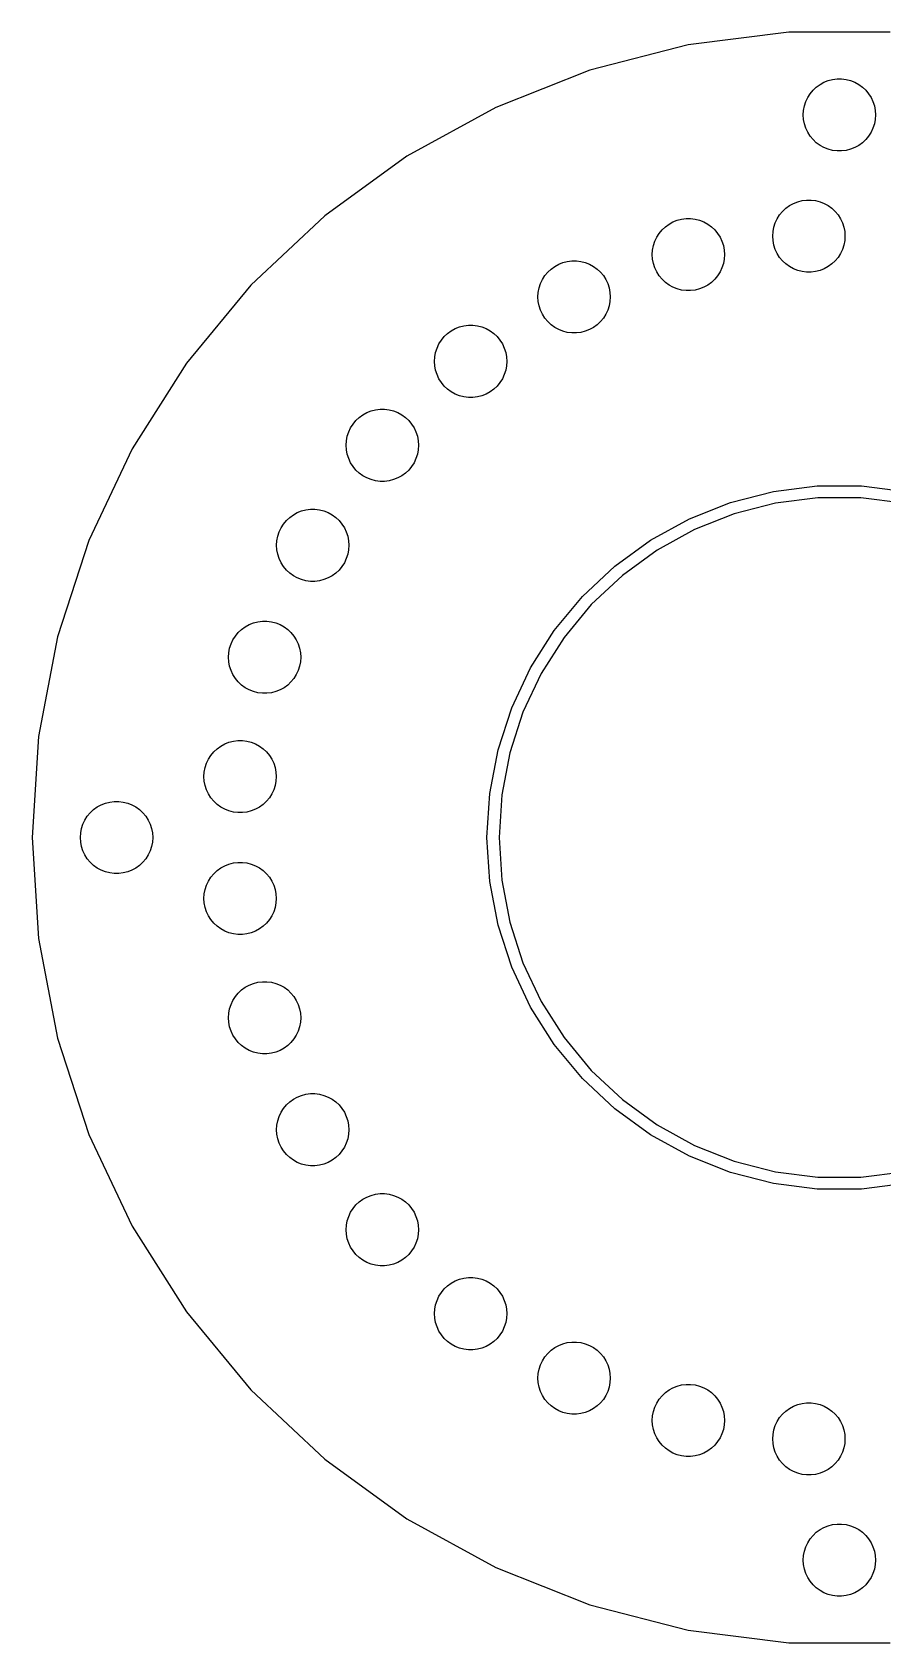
# Model space of a CAD drawing. Header units: metres. Extents: x -67 to 67, y -67 to 226.
# Drawn here: x -67 to 3.6, y -66.9 to 66.9 of the extents above; entities that cross this region are included whole.
import ezdxf

# ---------------------------------------------------------------- set-up
doc = ezdxf.new("R2010")
doc.units = ezdxf.units.M

msp = doc.modelspace()

# ---------------------------------------------------------------- linework, layer by layer
for p, q in [((-4.20695, 66.8678), (-12.5545, 65.8132)), ((4.20695, 66.8678), (-4.20695, 66.8678)), ((-12.5545, 65.8132), (-20.7041, 63.7208)), ((-20.7041, 63.7208), (-28.5272, 60.6234)), ((-0.92705, 62.8532), (-0.56213, 62.9469)), ((-0.56213, 62.9469), (-0.18837, 62.9941)), ((-0.18837, 62.9941), (0.18837, 62.9941)), ((0.18837, 62.9941), (0.56213, 62.9469)), ((0.56213, 62.9469), (0.92705, 62.8532)), ((-2.62891, 61.4453), (-2.42705, 61.7634)), ((-2.42705, 61.7634), (-2.1869, 62.0536)), ((-2.1869, 62.0536), (-1.91226, 62.3115)), ((-1.91226, 62.3115), (-1.60747, 62.533)), ((-1.60747, 62.533), (-1.27733, 62.7145)), ((-1.27733, 62.7145), (-0.92705, 62.8532)), ((0.92705, 62.8532), (1.27733, 62.7145)), ((1.27733, 62.7145), (1.60747, 62.533)), ((1.60747, 62.533), (1.91226, 62.3115)), ((1.91226, 62.3115), (2.1869, 62.0536)), ((2.1869, 62.0536), (2.42705, 61.7634)), ((2.42705, 61.7634), (2.62891, 61.4453)), ((-28.5272, 60.6234), (-35.9004, 56.57)), ((-3, 60), (-2.97633, 60.376)), ((-2.97633, 60.376), (-2.90575, 60.7461)), ((-2.90575, 60.7461), (-2.78932, 61.1044)), ((-2.78932, 61.1044), (-2.62891, 61.4453)), ((2.62891, 61.4453), (2.78932, 61.1044)), ((2.78932, 61.1044), (2.90575, 60.7461)), ((2.90575, 60.7461), (2.97633, 60.376)), ((2.97633, 60.376), (3, 60)), ((-2.97633, 59.624), (-3, 60)), ((-2.90575, 59.2539), (-2.97633, 59.624)), ((-2.78932, 58.8956), (-2.90575, 59.2539)), ((-2.62891, 58.5547), (-2.78932, 58.8956)), ((2.78932, 58.8956), (2.62891, 58.5547)), ((2.90575, 59.2539), (2.78932, 58.8956)), ((2.97633, 59.624), (2.90575, 59.2539)), ((3, 60), (2.97633, 59.624)), ((-2.42705, 58.2366), (-2.62891, 58.5547)), ((-2.1869, 57.9464), (-2.42705, 58.2366)), ((-1.91226, 57.6885), (-2.1869, 57.9464)), ((-1.60747, 57.467), (-1.91226, 57.6885)), ((1.91226, 57.6885), (1.60747, 57.467)), ((2.1869, 57.9464), (1.91226, 57.6885)), ((2.42705, 58.2366), (2.1869, 57.9464)), ((2.62891, 58.5547), (2.42705, 58.2366)), ((-35.9004, 56.57), (-42.7074, 51.6244)), ((-1.27733, 57.2855), (-1.60747, 57.467)), ((-0.92705, 57.1468), (-1.27733, 57.2855)), ((-0.56213, 57.0531), (-0.92705, 57.1468)), ((-0.18837, 57.0059), (-0.56213, 57.0531)), ((0.18837, 57.0059), (-0.18837, 57.0059)), ((0.56213, 57.0531), (0.18837, 57.0059)), ((0.92705, 57.1468), (0.56213, 57.0531)), ((1.27733, 57.2855), (0.92705, 57.1468)), ((1.60747, 57.467), (1.27733, 57.2855)), ((-4.71936, 51.9895), (-4.44472, 52.2474)), ((-4.44472, 52.2474), (-4.13994, 52.4688)), ((-4.13994, 52.4688), (-3.80978, 52.6503)), ((-3.80978, 52.6503), (-3.4595, 52.789)), ((-3.4595, 52.789), (-3.09459, 52.8827)), ((-3.09459, 52.8827), (-2.72083, 52.9299)), ((-2.72083, 52.9299), (-2.34409, 52.9299)), ((-2.34409, 52.9299), (-1.97031, 52.8827)), ((-1.97031, 52.8827), (-1.60539, 52.789)), ((-1.60539, 52.789), (-1.25511, 52.6503)), ((-1.25511, 52.6503), (-0.92497, 52.4688)), ((-0.92497, 52.4688), (-0.62018, 52.2474)), ((-0.62018, 52.2474), (-0.34555, 51.9895)), ((-42.7074, 51.6244), (-48.8409, 45.8647)), ((-14.4449, 50.7154), (-14.1401, 50.9368)), ((-14.1401, 50.9368), (-13.81, 51.1183)), ((-13.81, 51.1183), (-13.4597, 51.257)), ((-13.4597, 51.257), (-13.0948, 51.3507)), ((-13.0948, 51.3507), (-12.721, 51.3979)), ((-12.721, 51.3979), (-12.3443, 51.3979)), ((-12.3443, 51.3979), (-11.9705, 51.3507)), ((-11.9705, 51.3507), (-11.6056, 51.257)), ((-11.6056, 51.257), (-11.2553, 51.1183)), ((-11.2553, 51.1183), (-10.9251, 50.9368)), ((-10.9251, 50.9368), (-10.6203, 50.7154)), ((-5.4382, 50.6819), (-5.32178, 51.0402)), ((-5.32178, 51.0402), (-5.16138, 51.3811)), ((-5.16138, 51.3811), (-4.9595, 51.6992)), ((-4.9595, 51.6992), (-4.71936, 51.9895)), ((-0.34555, 51.9895), (-0.10539, 51.6992)), ((-0.10539, 51.6992), (0.09645, 51.3811)), ((0.09645, 51.3811), (0.25687, 51.0402)), ((0.25687, 51.0402), (0.37329, 50.6819)), ((-15.4384, 49.1499), (-15.3219, 49.5082)), ((-15.3219, 49.5082), (-15.1615, 49.8491)), ((-15.1615, 49.8491), (-14.9597, 50.1672)), ((-14.9597, 50.1672), (-14.7195, 50.4575)), ((-14.7195, 50.4575), (-14.4449, 50.7154)), ((-10.6203, 50.7154), (-10.3457, 50.4575)), ((-10.3457, 50.4575), (-10.1056, 50.1672)), ((-10.1056, 50.1672), (-9.9037, 49.8491)), ((-9.9037, 49.8491), (-9.74329, 49.5082)), ((-9.74329, 49.5082), (-9.62688, 49.1499)), ((-5.53246, 49.9358), (-5.50879, 50.3118)), ((-5.50879, 49.5598), (-5.53246, 49.9358)), ((-5.50879, 50.3118), (-5.4382, 50.6819)), ((-5.4382, 49.1897), (-5.50879, 49.5598)), ((0.37329, 50.6819), (0.44388, 50.3118)), ((0.44388, 49.5598), (0.37329, 49.1897)), ((0.44388, 50.3118), (0.46753, 49.9358)), ((0.46753, 49.9358), (0.44388, 49.5598)), ((-15.5326, 48.4039), (-15.509, 48.7798)), ((-15.509, 48.0278), (-15.5326, 48.4039)), ((-15.509, 48.7798), (-15.4384, 49.1499)), ((-9.62688, 49.1499), (-9.55627, 48.7798)), ((-9.55627, 48.7798), (-9.53262, 48.4039)), ((-9.53262, 48.4039), (-9.55627, 48.0278)), ((-5.32178, 48.8315), (-5.4382, 49.1897)), ((-5.16138, 48.4906), (-5.32178, 48.8315)), ((-4.9595, 48.1725), (-5.16138, 48.4906)), ((-4.71936, 47.8822), (-4.9595, 48.1725)), ((-0.10539, 48.1725), (-0.34555, 47.8822)), ((0.09645, 48.4906), (-0.10539, 48.1725)), ((0.25687, 48.8315), (0.09645, 48.4906)), ((0.37329, 49.1897), (0.25687, 48.8315)), ((-24.4467, 46.6536), (-24.2066, 46.9439)), ((-24.2066, 46.9439), (-23.932, 47.2018)), ((-23.932, 47.2018), (-23.6272, 47.4232)), ((-23.6272, 47.4232), (-23.297, 47.6047)), ((-23.297, 47.6047), (-22.9467, 47.7434)), ((-22.9467, 47.7434), (-22.5818, 47.8371)), ((-22.5818, 47.8371), (-22.2081, 47.8843)), ((-22.2081, 47.8843), (-21.8313, 47.8843)), ((-21.8313, 47.8843), (-21.4576, 47.8371)), ((-21.4576, 47.8371), (-21.0927, 47.7434)), ((-21.0927, 47.7434), (-20.7424, 47.6047)), ((-20.7424, 47.6047), (-20.4122, 47.4232)), ((-20.4122, 47.4232), (-20.1074, 47.2018)), ((-20.1074, 47.2018), (-19.8328, 46.9439)), ((-19.8328, 46.9439), (-19.5927, 46.6536)), ((-15.4384, 47.6578), (-15.509, 48.0278)), ((-15.3219, 47.2995), (-15.4384, 47.6578)), ((-15.1615, 46.9586), (-15.3219, 47.2995)), ((-14.9597, 46.6405), (-15.1615, 46.9586)), ((-9.9037, 46.9586), (-10.1056, 46.6405)), ((-9.74329, 47.2995), (-9.9037, 46.9586)), ((-9.62688, 47.6578), (-9.74329, 47.2995)), ((-9.55627, 48.0278), (-9.62688, 47.6578)), ((-4.44472, 47.6243), (-4.71936, 47.8822)), ((-4.13994, 47.4028), (-4.44472, 47.6243)), ((-3.80978, 47.2213), (-4.13994, 47.4028)), ((-3.4595, 47.0827), (-3.80978, 47.2213)), ((-3.09459, 46.989), (-3.4595, 47.0827)), ((-2.72083, 46.9417), (-3.09459, 46.989)), ((-2.34409, 46.9417), (-2.72083, 46.9417)), ((-1.97031, 46.989), (-2.34409, 46.9417)), ((-1.60539, 47.0827), (-1.97031, 46.989)), ((-1.25511, 47.2213), (-1.60539, 47.0827)), ((-0.92497, 47.4028), (-1.25511, 47.2213)), ((-0.62018, 47.6243), (-0.92497, 47.4028)), ((-0.34555, 47.8822), (-0.62018, 47.6243)), ((-48.8409, 45.8647), (-54.2041, 39.3816)), ((-24.996, 45.2662), (-24.9254, 45.6363)), ((-24.9254, 45.6363), (-24.809, 45.9946)), ((-24.809, 45.9946), (-24.6486, 46.3355)), ((-24.6486, 46.3355), (-24.4467, 46.6536)), ((-19.5927, 46.6536), (-19.3908, 46.3355)), ((-19.3908, 46.3355), (-19.2304, 45.9946)), ((-19.2304, 45.9946), (-19.114, 45.6363)), ((-19.114, 45.6363), (-19.0434, 45.2662)), ((-14.7195, 46.3502), (-14.9597, 46.6405)), ((-14.4449, 46.0923), (-14.7195, 46.3502)), ((-14.1401, 45.8709), (-14.4449, 46.0923)), ((-13.81, 45.6894), (-14.1401, 45.8709)), ((-13.4597, 45.5507), (-13.81, 45.6894)), ((-13.0948, 45.457), (-13.4597, 45.5507)), ((-11.6056, 45.5507), (-11.9705, 45.457)), ((-11.2553, 45.6894), (-11.6056, 45.5507)), ((-10.9251, 45.8709), (-11.2553, 45.6894)), ((-10.6203, 46.0923), (-10.9251, 45.8709)), ((-10.3457, 46.3502), (-10.6203, 46.0923)), ((-10.1056, 46.6405), (-10.3457, 46.3502)), ((-25.0197, 44.8902), (-24.996, 45.2662)), ((-24.996, 44.5142), (-25.0197, 44.8902)), ((-24.9254, 44.1441), (-24.996, 44.5142)), ((-24.809, 43.7858), (-24.9254, 44.1441)), ((-19.114, 44.1441), (-19.2304, 43.7858)), ((-19.0434, 44.5142), (-19.114, 44.1441)), ((-19.0434, 45.2662), (-19.0197, 44.8902)), ((-19.0197, 44.8902), (-19.0434, 44.5142)), ((-12.721, 45.4098), (-13.0948, 45.457)), ((-12.3443, 45.4098), (-12.721, 45.4098)), ((-11.9705, 45.457), (-12.3443, 45.4098)), ((-24.6486, 43.445), (-24.809, 43.7858)), ((-24.4467, 43.1269), (-24.6486, 43.445)), ((-24.2066, 42.8366), (-24.4467, 43.1269)), ((-23.932, 42.5787), (-24.2066, 42.8366)), ((-19.8328, 42.8366), (-20.1074, 42.5787)), ((-19.5927, 43.1269), (-19.8328, 42.8366)), ((-19.3908, 43.445), (-19.5927, 43.1269)), ((-19.2304, 43.7858), (-19.3908, 43.445)), ((-33.0323, 41.3021), (-32.7922, 41.5924)), ((-32.7922, 41.5924), (-32.5176, 41.8503)), ((-32.5176, 41.8503), (-32.2128, 42.0718)), ((-32.2128, 42.0718), (-31.8826, 42.2533)), ((-31.8826, 42.2533), (-31.5323, 42.392)), ((-31.5323, 42.392), (-31.1674, 42.4856)), ((-31.1674, 42.4856), (-30.7937, 42.5329)), ((-30.7937, 42.5329), (-30.4169, 42.5329)), ((-30.4169, 42.5329), (-30.0432, 42.4856)), ((-30.0432, 42.4856), (-29.6782, 42.392)), ((-29.6782, 42.392), (-29.328, 42.2533)), ((-29.328, 42.2533), (-28.9978, 42.0718)), ((-28.9978, 42.0718), (-28.693, 41.8503)), ((-28.693, 41.8503), (-28.4184, 41.5924)), ((-28.4184, 41.5924), (-28.1782, 41.3021)), ((-23.6272, 42.3572), (-23.932, 42.5787)), ((-23.297, 42.1757), (-23.6272, 42.3572)), ((-22.9467, 42.037), (-23.297, 42.1757)), ((-22.5818, 41.9434), (-22.9467, 42.037)), ((-22.2081, 41.8961), (-22.5818, 41.9434)), ((-21.8313, 41.8961), (-22.2081, 41.8961)), ((-21.4576, 41.9434), (-21.8313, 41.8961)), ((-21.0927, 42.037), (-21.4576, 41.9434)), ((-20.7424, 42.1757), (-21.0927, 42.037)), ((-20.4122, 42.3572), (-20.7424, 42.1757)), ((-20.1074, 42.5787), (-20.4122, 42.3572)), ((-33.5816, 39.9148), (-33.511, 40.2849)), ((-33.511, 40.2849), (-33.3946, 40.6432)), ((-33.3946, 40.6432), (-33.2342, 40.984)), ((-33.2342, 40.984), (-33.0323, 41.3021)), ((-28.1782, 41.3021), (-27.9764, 40.984)), ((-27.9764, 40.984), (-27.816, 40.6432)), ((-27.816, 40.6432), (-27.6995, 40.2849)), ((-27.6995, 40.2849), (-27.629, 39.9148)), ((-54.2041, 39.3816), (-58.7125, 32.2775)), ((-33.6053, 39.5388), (-33.5816, 39.9148)), ((-33.5816, 39.1628), (-33.6053, 39.5388)), ((-33.511, 38.7927), (-33.5816, 39.1628)), ((-33.3946, 38.4344), (-33.511, 38.7927)), ((-27.6995, 38.7927), (-27.816, 38.4344)), ((-27.629, 39.1628), (-27.6995, 38.7927)), ((-27.629, 39.9148), (-27.6053, 39.5388)), ((-27.6053, 39.5388), (-27.629, 39.1628)), ((-33.2342, 38.0935), (-33.3946, 38.4344)), ((-33.0323, 37.7754), (-33.2342, 38.0935)), ((-32.7922, 37.4851), (-33.0323, 37.7754)), ((-32.5176, 37.2272), (-32.7922, 37.4851)), ((-28.4184, 37.4851), (-28.693, 37.2272)), ((-28.1782, 37.7754), (-28.4184, 37.4851)), ((-27.9764, 38.0935), (-28.1782, 37.7754)), ((-27.816, 38.4344), (-27.9764, 38.0935)), ((-32.2128, 37.0058), (-32.5176, 37.2272)), ((-31.8826, 36.8243), (-32.2128, 37.0058)), ((-31.5323, 36.6856), (-31.8826, 36.8243)), ((-31.1674, 36.5919), (-31.5323, 36.6856)), ((-30.7937, 36.5447), (-31.1674, 36.5919)), ((-30.4169, 36.5447), (-30.7937, 36.5447)), ((-30.0432, 36.5919), (-30.4169, 36.5447)), ((-29.6782, 36.6856), (-30.0432, 36.5919)), ((-29.328, 36.8243), (-29.6782, 36.6856)), ((-28.9978, 37.0058), (-29.328, 36.8243)), ((-28.693, 37.2272), (-28.9978, 37.0058)), ((-40.1248, 34.6223), (-39.8502, 34.8802)), ((-39.8502, 34.8802), (-39.5454, 35.1016)), ((-39.5454, 35.1016), (-39.2152, 35.2831)), ((-39.2152, 35.2831), (-38.8649, 35.4218)), ((-38.8649, 35.4218), (-38.5, 35.5155)), ((-38.5, 35.5155), (-38.1263, 35.5627)), ((-38.1263, 35.5627), (-37.7495, 35.5627)), ((-37.7495, 35.5627), (-37.3758, 35.5155)), ((-37.3758, 35.5155), (-37.0108, 35.4218)), ((-37.0108, 35.4218), (-36.6606, 35.2831)), ((-36.6606, 35.2831), (-36.3304, 35.1016)), ((-36.3304, 35.1016), (-36.0256, 34.8802)), ((-36.0256, 34.8802), (-35.751, 34.6223)), ((-40.8436, 33.3147), (-40.7272, 33.673)), ((-40.7272, 33.673), (-40.5668, 34.0139)), ((-40.5668, 34.0139), (-40.3649, 34.332)), ((-40.3649, 34.332), (-40.1248, 34.6223)), ((-35.751, 34.6223), (-35.5108, 34.332)), ((-35.5108, 34.332), (-35.309, 34.0139)), ((-35.309, 34.0139), (-35.1486, 33.673)), ((-35.1486, 33.673), (-35.0322, 33.3147)), ((-58.7125, 32.2775), (-62.295, 24.6643)), ((-40.9379, 32.5686), (-40.9142, 32.9446)), ((-40.9142, 32.1926), (-40.9379, 32.5686)), ((-40.9142, 32.9446), (-40.8436, 33.3147)), ((-40.8436, 31.8225), (-40.9142, 32.1926)), ((-35.0322, 33.3147), (-34.9616, 32.9446)), ((-34.9616, 32.1926), (-35.0322, 31.8225)), ((-34.9616, 32.9446), (-34.9379, 32.5686)), ((-34.9379, 32.5686), (-34.9616, 32.1926)), ((-40.7272, 31.4642), (-40.8436, 31.8225)), ((-40.5668, 31.1234), (-40.7272, 31.4642)), ((-40.3649, 30.8053), (-40.5668, 31.1234)), ((-40.1248, 30.515), (-40.3649, 30.8053)), ((-35.5108, 30.8053), (-35.751, 30.515)), ((-35.309, 31.1234), (-35.5108, 30.8053)), ((-35.1486, 31.4642), (-35.309, 31.1234)), ((-35.0322, 31.8225), (-35.1486, 31.4642)), ((-39.8502, 30.2571), (-40.1248, 30.515)), ((-39.5454, 30.0356), (-39.8502, 30.2571)), ((-39.2152, 29.8541), (-39.5454, 30.0356)), ((-38.8649, 29.7155), (-39.2152, 29.8541)), ((-38.5, 29.6217), (-38.8649, 29.7155)), ((-38.1263, 29.5745), (-38.5, 29.6217)), ((-37.7495, 29.5745), (-38.1263, 29.5745)), ((-37.3758, 29.6217), (-37.7495, 29.5745)), ((-37.0108, 29.7155), (-37.3758, 29.6217)), ((-36.6606, 29.8541), (-37.0108, 29.7155)), ((-36.3304, 30.0356), (-36.6606, 29.8541)), ((-36.0256, 30.2571), (-36.3304, 30.0356)), ((-35.751, 30.515), (-36.0256, 30.2571)), ((-9.03874, 27.8184), (-5.4809, 28.7319)), ((-5.4809, 28.7319), (-1.83661, 29.1923)), ((-1.77382, 28.1942), (-5.29352, 27.7496)), ((-1.83661, 29.1923), (1.83661, 29.1923)), ((1.77382, 28.1942), (-1.77382, 28.1942)), ((5.29352, 27.7496), (1.77382, 28.1942)), ((1.83661, 29.1923), (5.4809, 28.7319)), ((-45.6296, 26.5766), (-45.3248, 26.7981)), ((-45.3248, 26.7981), (-44.9947, 26.9796)), ((-44.9947, 26.9796), (-44.6444, 27.1183)), ((-44.6444, 27.1183), (-44.2795, 27.212)), ((-44.2795, 27.212), (-43.9057, 27.2592)), ((-43.9057, 27.2592), (-43.5289, 27.2592)), ((-43.5289, 27.2592), (-43.1552, 27.212)), ((-43.1552, 27.212), (-42.7903, 27.1183)), ((-42.7903, 27.1183), (-42.44, 26.9796)), ((-42.44, 26.9796), (-42.1098, 26.7981)), ((-42.1098, 26.7981), (-41.8051, 26.5766)), ((-12.454, 26.4662), (-9.03874, 27.8184)), ((-8.72972, 26.8673), (-12.0283, 25.5614)), ((-5.29352, 27.7496), (-8.72972, 26.8673)), ((-46.5067, 25.3695), (-46.3463, 25.7104)), ((-46.3463, 25.7104), (-46.1444, 26.0284)), ((-46.1444, 26.0284), (-45.9042, 26.3187)), ((-45.9042, 26.3187), (-45.6296, 26.5766)), ((-41.8051, 26.5766), (-41.5304, 26.3187)), ((-41.5304, 26.3187), (-41.2903, 26.0284)), ((-41.2903, 26.0284), (-41.0884, 25.7104)), ((-41.0884, 25.7104), (-40.928, 25.3695)), ((-15.6729, 24.6966), (-12.454, 26.4662)), ((-12.0283, 25.5614), (-15.1371, 23.8523)), ((-62.295, 24.6643), (-64.8951, 16.6622)), ((-46.7173, 24.2651), (-46.6937, 24.6411)), ((-46.6937, 23.8891), (-46.7173, 24.2651)), ((-46.6937, 24.6411), (-46.6231, 25.0112)), ((-46.6231, 25.0112), (-46.5067, 25.3695)), ((-40.928, 25.3695), (-40.8116, 25.0112)), ((-40.8116, 25.0112), (-40.741, 24.6411)), ((-40.741, 24.6411), (-40.7173, 24.2651)), ((-40.7173, 24.2651), (-40.741, 23.8891)), ((-18.6446, 22.5375), (-15.6729, 24.6966)), ((-46.6231, 23.519), (-46.6937, 23.8891)), ((-46.5067, 23.1607), (-46.6231, 23.519)), ((-46.3463, 22.8198), (-46.5067, 23.1607)), ((-46.1444, 22.5017), (-46.3463, 22.8198)), ((-41.0884, 22.8198), (-41.2903, 22.5017)), ((-40.928, 23.1607), (-41.0884, 22.8198)), ((-40.8116, 23.519), (-40.928, 23.1607)), ((-40.741, 23.8891), (-40.8116, 23.519)), ((-15.1371, 23.8523), (-18.0072, 21.767)), ((-45.9042, 22.2115), (-46.1444, 22.5017)), ((-45.6296, 21.9536), (-45.9042, 22.2115)), ((-45.3248, 21.7321), (-45.6296, 21.9536)), ((-44.9947, 21.5506), (-45.3248, 21.7321)), ((-44.6444, 21.4119), (-44.9947, 21.5506)), ((-44.2795, 21.3182), (-44.6444, 21.4119)), ((-42.7903, 21.4119), (-43.1552, 21.3182)), ((-42.44, 21.5506), (-42.7903, 21.4119)), ((-42.1098, 21.7321), (-42.44, 21.5506)), ((-41.8051, 21.9536), (-42.1098, 21.7321)), ((-41.5304, 22.2115), (-41.8051, 21.9536)), ((-41.2903, 22.5017), (-41.5304, 22.2115)), ((-21.3223, 20.023), (-18.6446, 22.5375)), ((-18.0072, 21.767), (-20.5934, 19.3385)), ((-43.9057, 21.271), (-44.2795, 21.3182)), ((-43.5289, 21.271), (-43.9057, 21.271)), ((-43.1552, 21.3182), (-43.5289, 21.271)), ((-23.6637, 17.1927), (-21.3223, 20.023)), ((-20.5934, 19.3385), (-22.8547, 16.6049)), ((-49.6192, 17.2797), (-49.3144, 17.5011)), ((-49.3144, 17.5011), (-48.9843, 17.6826)), ((-48.9843, 17.6826), (-48.634, 17.8213)), ((-48.634, 17.8213), (-48.2691, 17.915)), ((-48.2691, 17.915), (-47.8953, 17.9622)), ((-47.8953, 17.9622), (-47.5186, 17.9622)), ((-47.5186, 17.9622), (-47.1448, 17.915)), ((-47.1448, 17.915), (-46.7799, 17.8213)), ((-46.7799, 17.8213), (-46.4296, 17.6826)), ((-46.4296, 17.6826), (-46.0995, 17.5011)), ((-46.0995, 17.5011), (-45.7947, 17.2797)), ((-64.8951, 16.6622), (-66.4717, 8.39732)), ((-50.6127, 15.7142), (-50.4963, 16.0725)), ((-50.4963, 16.0725), (-50.3359, 16.4134)), ((-50.3359, 16.4134), (-50.134, 16.7315)), ((-50.134, 16.7315), (-49.8939, 17.0218)), ((-49.8939, 17.0218), (-49.6192, 17.2797)), ((-45.7947, 17.2797), (-45.5201, 17.0218)), ((-45.5201, 17.0218), (-45.2799, 16.7315)), ((-45.2799, 16.7315), (-45.078, 16.4134)), ((-45.078, 16.4134), (-44.9176, 16.0725)), ((-44.9176, 16.0725), (-44.8012, 15.7142)), ((-25.632, 14.0913), (-23.6637, 17.1927)), ((-22.8547, 16.6049), (-24.7557, 13.6095)), ((-50.707, 14.9682), (-50.6833, 15.3441)), ((-50.6833, 14.5921), (-50.707, 14.9682)), ((-50.6833, 15.3441), (-50.6127, 15.7142)), ((-44.8012, 15.7142), (-44.7306, 15.3441)), ((-44.7306, 15.3441), (-44.707, 14.9682)), ((-44.707, 14.9682), (-44.7306, 14.5921)), ((-50.6127, 14.2221), (-50.6833, 14.5921)), ((-50.4963, 13.8638), (-50.6127, 14.2221)), ((-50.3359, 13.5229), (-50.4963, 13.8638)), ((-50.134, 13.2048), (-50.3359, 13.5229)), ((-45.078, 13.5229), (-45.2799, 13.2048)), ((-44.9176, 13.8638), (-45.078, 13.5229)), ((-44.8012, 14.2221), (-44.9176, 13.8638)), ((-44.7306, 14.5921), (-44.8012, 14.2221)), ((-27.196, 10.7676), (-25.632, 14.0913)), ((-24.7557, 13.6095), (-26.2662, 10.3995)), ((-49.8939, 12.9145), (-50.134, 13.2048)), ((-49.6192, 12.6566), (-49.8939, 12.9145)), ((-49.3144, 12.4352), (-49.6192, 12.6566)), ((-48.9843, 12.2537), (-49.3144, 12.4352)), ((-48.634, 12.115), (-48.9843, 12.2537)), ((-48.2691, 12.0213), (-48.634, 12.115)), ((-46.7799, 12.115), (-47.1448, 12.0213)), ((-46.4296, 12.2537), (-46.7799, 12.115)), ((-46.0995, 12.4352), (-46.4296, 12.2537)), ((-45.7947, 12.6566), (-46.0995, 12.4352)), ((-45.5201, 12.9145), (-45.7947, 12.6566)), ((-45.2799, 13.2048), (-45.5201, 12.9145)), ((-47.8953, 11.9741), (-48.2691, 12.0213)), ((-47.5186, 11.9741), (-47.8953, 11.9741)), ((-47.1448, 12.0213), (-47.5186, 11.9741)), ((-28.3311, 7.27417), (-27.196, 10.7676)), ((-26.2662, 10.3995), (-27.3625, 7.02548)), ((-66.4717, 8.39732), (-67, 0)), ((-50.3056, 8.00526), (-49.9318, 8.05249)), ((-49.9318, 8.05249), (-49.5551, 8.05249)), ((-49.5551, 8.05249), (-49.1813, 8.00526)), ((-52.3724, 6.50366), (-52.1705, 6.82176)), ((-52.1705, 6.82176), (-51.9304, 7.11205)), ((-51.9304, 7.11205), (-51.6557, 7.36995)), ((-51.6557, 7.36995), (-51.3509, 7.59138)), ((-51.3509, 7.59138), (-51.0208, 7.77289)), ((-51.0208, 7.77289), (-50.6705, 7.91158)), ((-50.6705, 7.91158), (-50.3056, 8.00526)), ((-49.1813, 8.00526), (-48.8164, 7.91158)), ((-48.8164, 7.91158), (-48.4661, 7.77289)), ((-48.4661, 7.77289), (-48.136, 7.59138)), ((-48.136, 7.59138), (-47.8312, 7.36995)), ((-47.8312, 7.36995), (-47.5565, 7.11205)), ((-47.5565, 7.11205), (-47.3164, 6.82176)), ((-47.3164, 6.82176), (-47.1145, 6.50366)), ((-29.0193, 3.66599), (-28.3311, 7.27417)), ((-27.3625, 7.02548), (-28.0272, 3.54065)), ((-52.7435, 5.05841), (-52.7198, 5.4344)), ((-52.7198, 5.4344), (-52.6492, 5.80447)), ((-52.6492, 5.80447), (-52.5328, 6.16278)), ((-52.5328, 6.16278), (-52.3724, 6.50366)), ((-47.1145, 6.50366), (-46.9541, 6.16278)), ((-46.9541, 6.16278), (-46.8377, 5.80447)), ((-46.8377, 5.80447), (-46.7671, 5.4344)), ((-46.7671, 5.4344), (-46.7435, 5.05841)), ((-52.7198, 4.6824), (-52.7435, 5.05841)), ((-52.6492, 4.31233), (-52.7198, 4.6824)), ((-52.5328, 3.95404), (-52.6492, 4.31233)), ((-46.8377, 4.31233), (-46.9541, 3.95404)), ((-46.7671, 4.6824), (-46.8377, 4.31233)), ((-46.7435, 5.05841), (-46.7671, 4.6824)), ((-61.6075, 2.53297), (-61.2773, 2.71448)), ((-61.2773, 2.71448), (-60.927, 2.85316)), ((-60.927, 2.85316), (-60.5621, 2.94685)), ((-60.5621, 2.94685), (-60.1884, 2.99408)), ((-60.1884, 2.99408), (-59.8116, 2.99408)), ((-59.8116, 2.99408), (-59.4379, 2.94685)), ((-59.4379, 2.94685), (-59.0729, 2.85316)), ((-59.0729, 2.85316), (-58.7227, 2.71448)), ((-58.7227, 2.71448), (-58.3925, 2.53297)), ((-52.3724, 3.61314), (-52.5328, 3.95404)), ((-52.1705, 3.29506), (-52.3724, 3.61314)), ((-51.9304, 3.00476), (-52.1705, 3.29506)), ((-51.6557, 2.74687), (-51.9304, 3.00476)), ((-51.3509, 2.52542), (-51.6557, 2.74687)), ((-47.8312, 2.74687), (-48.136, 2.52542)), ((-47.5565, 3.00476), (-47.8312, 2.74687)), ((-47.3164, 3.29506), (-47.5565, 3.00476)), ((-47.1145, 3.61314), (-47.3164, 3.29506)), ((-46.9541, 3.95404), (-47.1145, 3.61314)), ((-29.25, 0), (-29.0193, 3.66599)), ((-28.0272, 3.54065), (-28.25, 0)), ((-62.7893, 1.10437), (-62.6289, 1.44525)), ((-62.6289, 1.44525), (-62.427, 1.76335)), ((-62.427, 1.76335), (-62.1869, 2.05363)), ((-62.1869, 2.05363), (-61.9123, 2.31154)), ((-61.9123, 2.31154), (-61.6075, 2.53297)), ((-58.3925, 2.53297), (-58.0877, 2.31154)), ((-58.0877, 2.31154), (-57.8131, 2.05363)), ((-57.8131, 2.05363), (-57.5729, 1.76335)), ((-57.5729, 1.76335), (-57.3711, 1.44525)), ((-57.3711, 1.44525), (-57.2107, 1.10437)), ((-51.0208, 2.34393), (-51.3509, 2.52542)), ((-50.6705, 2.20525), (-51.0208, 2.34393)), ((-50.3056, 2.11154), (-50.6705, 2.20525)), ((-49.9318, 2.06433), (-50.3056, 2.11154)), ((-49.5551, 2.06433), (-49.9318, 2.06433)), ((-49.1813, 2.11154), (-49.5551, 2.06433)), ((-48.8164, 2.20525), (-49.1813, 2.11154)), ((-48.4661, 2.34393), (-48.8164, 2.20525)), ((-48.136, 2.52542), (-48.4661, 2.34393)), ((-67, 0), (-66.4717, -8.39732)), ((-63, 0), (-62.9763, 0.37599)), ((-62.9763, -0.37599), (-63, 0)), ((-62.9763, 0.37599), (-62.9057, 0.74606)), ((-62.9057, 0.74606), (-62.7893, 1.10437)), ((-57.2107, 1.10437), (-57.0942, 0.74606)), ((-57.0942, 0.74606), (-57.0237, 0.37599)), ((-57.0237, 0.37599), (-57, 0)), ((-57, 0), (-57.0237, -0.37599)), ((-29.0193, -3.66599), (-29.25, 0)), ((-28.25, 0), (-28.0272, -3.54065)), ((-62.9057, -0.74606), (-62.9763, -0.37599)), ((-62.7893, -1.10437), (-62.9057, -0.74606)), ((-62.6289, -1.44525), (-62.7893, -1.10437)), ((-57.2107, -1.10437), (-57.3711, -1.44525)), ((-57.0942, -0.74606), (-57.2107, -1.10437)), ((-57.0237, -0.37599), (-57.0942, -0.74606)), ((-62.427, -1.76335), (-62.6289, -1.44525)), ((-62.1869, -2.05363), (-62.427, -1.76335)), ((-61.9123, -2.31154), (-62.1869, -2.05363)), ((-61.6075, -2.53297), (-61.9123, -2.31154)), ((-61.2773, -2.71448), (-61.6075, -2.53297)), ((-58.3925, -2.53297), (-58.7227, -2.71448)), ((-58.0877, -2.31154), (-58.3925, -2.53297)), ((-57.8131, -2.05363), (-58.0877, -2.31154)), ((-57.5729, -1.76335), (-57.8131, -2.05363)), ((-57.3711, -1.44525), (-57.5729, -1.76335)), ((-51.6557, -2.74687), (-51.3509, -2.52542)), ((-51.3509, -2.52542), (-51.0208, -2.34393)), ((-51.0208, -2.34393), (-50.6705, -2.20525)), ((-50.6705, -2.20525), (-50.3056, -2.11154)), ((-50.3056, -2.11154), (-49.9318, -2.06433)), ((-49.9318, -2.06433), (-49.5551, -2.06433)), ((-49.5551, -2.06433), (-49.1813, -2.11154)), ((-49.1813, -2.11154), (-48.8164, -2.20525)), ((-48.8164, -2.20525), (-48.4661, -2.34393)), ((-48.4661, -2.34393), (-48.136, -2.52542)), ((-48.136, -2.52542), (-47.8312, -2.74687)), ((-60.927, -2.85316), (-61.2773, -2.71448)), ((-60.5621, -2.94685), (-60.927, -2.85316)), ((-60.1884, -2.99408), (-60.5621, -2.94685)), ((-59.8116, -2.99408), (-60.1884, -2.99408)), ((-59.4379, -2.94685), (-59.8116, -2.99408)), ((-59.0729, -2.85316), (-59.4379, -2.94685)), ((-58.7227, -2.71448), (-59.0729, -2.85316)), ((-52.6492, -4.31233), (-52.5328, -3.95404)), ((-52.5328, -3.95404), (-52.3724, -3.61314)), ((-52.3724, -3.61314), (-52.1705, -3.29506)), ((-52.1705, -3.29506), (-51.9304, -3.00476)), ((-51.9304, -3.00476), (-51.6557, -2.74687)), ((-47.8312, -2.74687), (-47.5565, -3.00476)), ((-47.5565, -3.00476), (-47.3164, -3.29506)), ((-47.3164, -3.29506), (-47.1145, -3.61314)), ((-47.1145, -3.61314), (-46.9541, -3.95404)), ((-46.9541, -3.95404), (-46.8377, -4.31233)), ((-28.3311, -7.27417), (-29.0193, -3.66599)), ((-28.0272, -3.54065), (-27.3625, -7.02548)), ((-52.7435, -5.05841), (-52.7198, -4.6824)), ((-52.7198, -5.4344), (-52.7435, -5.05841)), ((-52.7198, -4.6824), (-52.6492, -4.31233)), ((-46.8377, -4.31233), (-46.7671, -4.6824)), ((-46.7671, -4.6824), (-46.7435, -5.05841)), ((-46.7435, -5.05841), (-46.7671, -5.4344)), ((-52.6492, -5.80447), (-52.7198, -5.4344)), ((-52.5328, -6.16278), (-52.6492, -5.80447)), ((-52.3724, -6.50366), (-52.5328, -6.16278)), ((-52.1705, -6.82176), (-52.3724, -6.50366)), ((-47.1145, -6.50366), (-47.3164, -6.82176)), ((-46.9541, -6.16278), (-47.1145, -6.50366)), ((-46.8377, -5.80447), (-46.9541, -6.16278)), ((-46.7671, -5.4344), (-46.8377, -5.80447)), ((-51.9304, -7.11205), (-52.1705, -6.82176)), ((-51.6557, -7.36995), (-51.9304, -7.11205)), ((-51.3509, -7.59138), (-51.6557, -7.36995)), ((-51.0208, -7.77289), (-51.3509, -7.59138)), ((-50.6705, -7.91158), (-51.0208, -7.77289)), ((-50.3056, -8.00526), (-50.6705, -7.91158)), ((-49.9318, -8.05249), (-50.3056, -8.00526)), ((-49.1813, -8.00526), (-49.5551, -8.05249)), ((-48.8164, -7.91158), (-49.1813, -8.00526)), ((-48.4661, -7.77289), (-48.8164, -7.91158)), ((-48.136, -7.59138), (-48.4661, -7.77289)), ((-47.8312, -7.36995), (-48.136, -7.59138)), ((-47.5565, -7.11205), (-47.8312, -7.36995)), ((-47.3164, -6.82176), (-47.5565, -7.11205)), ((-27.196, -10.7676), (-28.3311, -7.27417)), ((-27.3625, -7.02548), (-26.2662, -10.3995)), ((-66.4717, -8.39732), (-64.8951, -16.6622)), ((-49.5551, -8.05249), (-49.9318, -8.05249)), ((-26.2662, -10.3995), (-24.7557, -13.6095)), ((-48.634, -12.115), (-48.2691, -12.0213)), ((-48.2691, -12.0213), (-47.8953, -11.9741)), ((-47.8953, -11.9741), (-47.5186, -11.9741)), ((-47.5186, -11.9741), (-47.1448, -12.0213)), ((-47.1448, -12.0213), (-46.7799, -12.115)), ((-25.632, -14.0913), (-27.196, -10.7676)), ((-50.3359, -13.5229), (-50.134, -13.2048)), ((-50.134, -13.2048), (-49.8939, -12.9145)), ((-49.8939, -12.9145), (-49.6192, -12.6566)), ((-49.6192, -12.6566), (-49.3144, -12.4352)), ((-49.3144, -12.4352), (-48.9843, -12.2537)), ((-48.9843, -12.2537), (-48.634, -12.115)), ((-46.7799, -12.115), (-46.4296, -12.2537)), ((-46.4296, -12.2537), (-46.0995, -12.4352)), ((-46.0995, -12.4352), (-45.7947, -12.6566)), ((-45.7947, -12.6566), (-45.5201, -12.9145)), ((-45.5201, -12.9145), (-45.2799, -13.2048)), ((-45.2799, -13.2048), (-45.078, -13.5229)), ((-50.707, -14.9682), (-50.6833, -14.5921)), ((-50.6833, -14.5921), (-50.6127, -14.2221)), ((-50.6127, -14.2221), (-50.4963, -13.8638)), ((-50.4963, -13.8638), (-50.3359, -13.5229)), ((-45.078, -13.5229), (-44.9176, -13.8638)), ((-44.9176, -13.8638), (-44.8012, -14.2221)), ((-44.8012, -14.2221), (-44.7306, -14.5921)), ((-44.7306, -14.5921), (-44.707, -14.9682)), ((-23.6637, -17.1927), (-25.632, -14.0913)), ((-24.7557, -13.6095), (-22.8547, -16.6049)), ((-50.6833, -15.3441), (-50.707, -14.9682)), ((-50.6127, -15.7142), (-50.6833, -15.3441)), ((-50.4963, -16.0725), (-50.6127, -15.7142)), ((-44.8012, -15.7142), (-44.9176, -16.0725)), ((-44.7306, -15.3441), (-44.8012, -15.7142)), ((-44.707, -14.9682), (-44.7306, -15.3441)), ((-64.8951, -16.6622), (-62.295, -24.6643)), ((-50.3359, -16.4134), (-50.4963, -16.0725)), ((-50.134, -16.7315), (-50.3359, -16.4134)), ((-49.8939, -17.0218), (-50.134, -16.7315)), ((-49.6192, -17.2797), (-49.8939, -17.0218)), ((-49.3144, -17.5011), (-49.6192, -17.2797)), ((-45.7947, -17.2797), (-46.0995, -17.5011)), ((-45.5201, -17.0218), (-45.7947, -17.2797)), ((-45.2799, -16.7315), (-45.5201, -17.0218)), ((-45.078, -16.4134), (-45.2799, -16.7315)), ((-44.9176, -16.0725), (-45.078, -16.4134)), ((-21.3223, -20.023), (-23.6637, -17.1927)), ((-22.8547, -16.6049), (-20.5934, -19.3385)), ((-48.9843, -17.6826), (-49.3144, -17.5011)), ((-48.634, -17.8213), (-48.9843, -17.6826)), ((-48.2691, -17.915), (-48.634, -17.8213)), ((-47.8953, -17.9622), (-48.2691, -17.915)), ((-47.5186, -17.9622), (-47.8953, -17.9622)), ((-47.1448, -17.915), (-47.5186, -17.9622)), ((-46.7799, -17.8213), (-47.1448, -17.915)), ((-46.4296, -17.6826), (-46.7799, -17.8213)), ((-46.0995, -17.5011), (-46.4296, -17.6826)), ((-18.6446, -22.5375), (-21.3223, -20.023)), ((-20.5934, -19.3385), (-18.0072, -21.767)), ((-44.6444, -21.4119), (-44.2795, -21.3182)), ((-44.2795, -21.3182), (-43.9057, -21.271)), ((-43.9057, -21.271), (-43.5289, -21.271)), ((-43.5289, -21.271), (-43.1552, -21.3182)), ((-43.1552, -21.3182), (-42.7903, -21.4119)), ((-46.3463, -22.8198), (-46.1444, -22.5017)), ((-46.1444, -22.5017), (-45.9042, -22.2115)), ((-45.9042, -22.2115), (-45.6296, -21.9536)), ((-45.6296, -21.9536), (-45.3248, -21.7321)), ((-45.3248, -21.7321), (-44.9947, -21.5506)), ((-44.9947, -21.5506), (-44.6444, -21.4119)), ((-42.7903, -21.4119), (-42.44, -21.5506)), ((-42.44, -21.5506), (-42.1098, -21.7321)), ((-42.1098, -21.7321), (-41.8051, -21.9536)), ((-41.8051, -21.9536), (-41.5304, -22.2115)), ((-41.5304, -22.2115), (-41.2903, -22.5017)), ((-41.2903, -22.5017), (-41.0884, -22.8198)), ((-15.6729, -24.6966), (-18.6446, -22.5375)), ((-18.0072, -21.767), (-15.1371, -23.8523)), ((-46.7173, -24.2651), (-46.6937, -23.8891)), ((-46.6937, -23.8891), (-46.6231, -23.519)), ((-46.6231, -23.519), (-46.5067, -23.1607)), ((-46.5067, -23.1607), (-46.3463, -22.8198)), ((-41.0884, -22.8198), (-40.928, -23.1607)), ((-40.928, -23.1607), (-40.8116, -23.519)), ((-40.8116, -23.519), (-40.741, -23.8891)), ((-40.741, -23.8891), (-40.7173, -24.2651)), ((-15.1371, -23.8523), (-12.0283, -25.5614)), ((-62.295, -24.6643), (-58.7125, -32.2775)), ((-46.6937, -24.6411), (-46.7173, -24.2651)), ((-46.6231, -25.0112), (-46.6937, -24.6411)), ((-46.5067, -25.3695), (-46.6231, -25.0112)), ((-46.3463, -25.7104), (-46.5067, -25.3695)), ((-40.928, -25.3695), (-41.0884, -25.7104)), ((-40.8116, -25.0112), (-40.928, -25.3695)), ((-40.741, -24.6411), (-40.8116, -25.0112)), ((-40.7173, -24.2651), (-40.741, -24.6411)), ((-12.454, -26.4662), (-15.6729, -24.6966)), ((-46.1444, -26.0284), (-46.3463, -25.7104)), ((-45.9042, -26.3187), (-46.1444, -26.0284)), ((-45.6296, -26.5766), (-45.9042, -26.3187)), ((-45.3248, -26.7981), (-45.6296, -26.5766)), ((-41.8051, -26.5766), (-42.1098, -26.7981)), ((-41.5304, -26.3187), (-41.8051, -26.5766)), ((-41.2903, -26.0284), (-41.5304, -26.3187)), ((-41.0884, -25.7104), (-41.2903, -26.0284)), ((-9.03874, -27.8184), (-12.454, -26.4662)), ((-12.0283, -25.5614), (-8.72972, -26.8673)), ((-44.9947, -26.9796), (-45.3248, -26.7981)), ((-44.6444, -27.1183), (-44.9947, -26.9796)), ((-44.2795, -27.212), (-44.6444, -27.1183)), ((-43.9057, -27.2592), (-44.2795, -27.212)), ((-43.5289, -27.2592), (-43.9057, -27.2592)), ((-43.1552, -27.212), (-43.5289, -27.2592)), ((-42.7903, -27.1183), (-43.1552, -27.212)), ((-42.44, -26.9796), (-42.7903, -27.1183)), ((-42.1098, -26.7981), (-42.44, -26.9796)), ((-5.4809, -28.7319), (-9.03874, -27.8184)), ((-8.72972, -26.8673), (-5.29352, -27.7496)), ((-5.29352, -27.7496), (-1.77382, -28.1942)), ((1.77382, -28.1942), (5.29352, -27.7496)), ((-1.83661, -29.1923), (-5.4809, -28.7319)), ((1.83661, -29.1923), (-1.83661, -29.1923)), ((-1.77382, -28.1942), (1.77382, -28.1942)), ((5.4809, -28.7319), (1.83661, -29.1923)), ((-40.3649, -30.8053), (-40.1248, -30.515)), ((-40.1248, -30.515), (-39.8502, -30.2571)), ((-39.8502, -30.2571), (-39.5454, -30.0356)), ((-39.5454, -30.0356), (-39.2152, -29.8541)), ((-39.2152, -29.8541), (-38.8649, -29.7155)), ((-38.8649, -29.7155), (-38.5, -29.6217)), ((-38.5, -29.6217), (-38.1263, -29.5745)), ((-38.1263, -29.5745), (-37.7495, -29.5745)), ((-37.7495, -29.5745), (-37.3758, -29.6217)), ((-37.3758, -29.6217), (-37.0108, -29.7155)), ((-37.0108, -29.7155), (-36.6606, -29.8541)), ((-36.6606, -29.8541), (-36.3304, -30.0356)), ((-36.3304, -30.0356), (-36.0256, -30.2571)), ((-36.0256, -30.2571), (-35.751, -30.515)), ((-35.751, -30.515), (-35.5108, -30.8053)), ((-40.9142, -32.1926), (-40.8436, -31.8225)), ((-40.8436, -31.8225), (-40.7272, -31.4642)), ((-40.7272, -31.4642), (-40.5668, -31.1234)), ((-40.5668, -31.1234), (-40.3649, -30.8053)), ((-35.5108, -30.8053), (-35.309, -31.1234)), ((-35.309, -31.1234), (-35.1486, -31.4642)), ((-35.1486, -31.4642), (-35.0322, -31.8225)), ((-35.0322, -31.8225), (-34.9616, -32.1926)), ((-58.7125, -32.2775), (-54.2041, -39.3816)), ((-40.9379, -32.5686), (-40.9142, -32.1926)), ((-40.9142, -32.9446), (-40.9379, -32.5686)), ((-40.8436, -33.3147), (-40.9142, -32.9446)), ((-40.7272, -33.673), (-40.8436, -33.3147)), ((-35.0322, -33.3147), (-35.1486, -33.673)), ((-34.9616, -32.9446), (-35.0322, -33.3147)), ((-34.9616, -32.1926), (-34.9379, -32.5686)), ((-34.9379, -32.5686), (-34.9616, -32.9446)), ((-40.5668, -34.0139), (-40.7272, -33.673)), ((-40.3649, -34.332), (-40.5668, -34.0139)), ((-40.1248, -34.6223), (-40.3649, -34.332)), ((-39.8502, -34.8802), (-40.1248, -34.6223)), ((-35.751, -34.6223), (-36.0256, -34.8802)), ((-35.5108, -34.332), (-35.751, -34.6223)), ((-35.309, -34.0139), (-35.5108, -34.332)), ((-35.1486, -33.673), (-35.309, -34.0139)), ((-39.5454, -35.1016), (-39.8502, -34.8802)), ((-39.2152, -35.2831), (-39.5454, -35.1016)), ((-38.8649, -35.4218), (-39.2152, -35.2831)), ((-38.5, -35.5155), (-38.8649, -35.4218)), ((-38.1263, -35.5627), (-38.5, -35.5155)), ((-37.7495, -35.5627), (-38.1263, -35.5627)), ((-37.3758, -35.5155), (-37.7495, -35.5627)), ((-37.0108, -35.4218), (-37.3758, -35.5155)), ((-36.6606, -35.2831), (-37.0108, -35.4218)), ((-36.3304, -35.1016), (-36.6606, -35.2831)), ((-36.0256, -34.8802), (-36.3304, -35.1016)), ((-32.7922, -37.4851), (-32.5176, -37.2272)), ((-32.5176, -37.2272), (-32.2128, -37.0058)), ((-32.2128, -37.0058), (-31.8826, -36.8243)), ((-31.8826, -36.8243), (-31.5323, -36.6856)), ((-31.5323, -36.6856), (-31.1674, -36.5919)), ((-31.1674, -36.5919), (-30.7937, -36.5447)), ((-30.7937, -36.5447), (-30.4169, -36.5447)), ((-30.4169, -36.5447), (-30.0432, -36.5919)), ((-30.0432, -36.5919), (-29.6782, -36.6856)), ((-29.6782, -36.6856), (-29.328, -36.8243)), ((-29.328, -36.8243), (-28.9978, -37.0058)), ((-28.9978, -37.0058), (-28.693, -37.2272)), ((-28.693, -37.2272), (-28.4184, -37.4851)), ((-33.511, -38.7927), (-33.3946, -38.4344)), ((-33.3946, -38.4344), (-33.2342, -38.0935)), ((-33.2342, -38.0935), (-33.0323, -37.7754)), ((-33.0323, -37.7754), (-32.7922, -37.4851)), ((-28.4184, -37.4851), (-28.1782, -37.7754)), ((-28.1782, -37.7754), (-27.9764, -38.0935)), ((-27.9764, -38.0935), (-27.816, -38.4344)), ((-27.816, -38.4344), (-27.6995, -38.7927)), ((-54.2041, -39.3816), (-48.8409, -45.8647)), ((-33.6053, -39.5388), (-33.5816, -39.1628)), ((-33.5816, -39.9148), (-33.6053, -39.5388)), ((-33.5816, -39.1628), (-33.511, -38.7927)), ((-33.511, -40.2849), (-33.5816, -39.9148)), ((-27.6995, -38.7927), (-27.629, -39.1628)), ((-27.629, -39.9148), (-27.6995, -40.2849)), ((-27.629, -39.1628), (-27.6053, -39.5388)), ((-27.6053, -39.5388), (-27.629, -39.9148)), ((-33.3946, -40.6432), (-33.511, -40.2849)), ((-33.2342, -40.984), (-33.3946, -40.6432)), ((-33.0323, -41.3021), (-33.2342, -40.984)), ((-32.7922, -41.5924), (-33.0323, -41.3021)), ((-28.1782, -41.3021), (-28.4184, -41.5924)), ((-27.9764, -40.984), (-28.1782, -41.3021)), ((-27.816, -40.6432), (-27.9764, -40.984)), ((-27.6995, -40.2849), (-27.816, -40.6432)), ((-32.5176, -41.8503), (-32.7922, -41.5924)), ((-32.2128, -42.0718), (-32.5176, -41.8503)), ((-31.8826, -42.2533), (-32.2128, -42.0718)), ((-31.5323, -42.392), (-31.8826, -42.2533)), ((-31.1674, -42.4856), (-31.5323, -42.392)), ((-30.7937, -42.5329), (-31.1674, -42.4856)), ((-30.4169, -42.5329), (-30.7937, -42.5329)), ((-30.0432, -42.4856), (-30.4169, -42.5329)), ((-29.6782, -42.392), (-30.0432, -42.4856)), ((-29.328, -42.2533), (-29.6782, -42.392)), ((-28.9978, -42.0718), (-29.328, -42.2533)), ((-28.693, -41.8503), (-28.9978, -42.0718)), ((-28.4184, -41.5924), (-28.693, -41.8503)), ((-24.2066, -42.8366), (-23.932, -42.5787)), ((-23.932, -42.5787), (-23.6272, -42.3572)), ((-23.6272, -42.3572), (-23.297, -42.1757)), ((-23.297, -42.1757), (-22.9467, -42.037)), ((-22.9467, -42.037), (-22.5818, -41.9434)), ((-22.5818, -41.9434), (-22.2081, -41.8961)), ((-22.2081, -41.8961), (-21.8313, -41.8961)), ((-21.8313, -41.8961), (-21.4576, -41.9434)), ((-21.4576, -41.9434), (-21.0927, -42.037)), ((-21.0927, -42.037), (-20.7424, -42.1757)), ((-20.7424, -42.1757), (-20.4122, -42.3572)), ((-20.4122, -42.3572), (-20.1074, -42.5787)), ((-20.1074, -42.5787), (-19.8328, -42.8366)), ((-24.9254, -44.1441), (-24.809, -43.7858)), ((-24.809, -43.7858), (-24.6486, -43.445)), ((-24.6486, -43.445), (-24.4467, -43.1269)), ((-24.4467, -43.1269), (-24.2066, -42.8366)), ((-19.8328, -42.8366), (-19.5927, -43.1269)), ((-19.5927, -43.1269), (-19.3908, -43.445)), ((-19.3908, -43.445), (-19.2304, -43.7858)), ((-19.2304, -43.7858), (-19.114, -44.1441)), ((-25.0197, -44.8902), (-24.996, -44.5142)), ((-24.996, -45.2662), (-25.0197, -44.8902)), ((-24.996, -44.5142), (-24.9254, -44.1441)), ((-24.9254, -45.6363), (-24.996, -45.2662)), ((-19.114, -44.1441), (-19.0434, -44.5142)), ((-19.0434, -45.2662), (-19.114, -45.6363)), ((-19.0434, -44.5142), (-19.0197, -44.8902)), ((-19.0197, -44.8902), (-19.0434, -45.2662)), ((-13.4597, -45.5507), (-13.0948, -45.457)), ((-13.0948, -45.457), (-12.721, -45.4098)), ((-12.721, -45.4098), (-12.3443, -45.4098)), ((-12.3443, -45.4098), (-11.9705, -45.457)), ((-11.9705, -45.457), (-11.6056, -45.5507)), ((-48.8409, -45.8647), (-42.7074, -51.6244)), ((-24.809, -45.9946), (-24.9254, -45.6363)), ((-24.6486, -46.3355), (-24.809, -45.9946)), ((-24.4467, -46.6536), (-24.6486, -46.3355)), ((-24.2066, -46.9439), (-24.4467, -46.6536)), ((-19.5927, -46.6536), (-19.8328, -46.9439)), ((-19.3908, -46.3355), (-19.5927, -46.6536)), ((-19.2304, -45.9946), (-19.3908, -46.3355)), ((-19.114, -45.6363), (-19.2304, -45.9946)), ((-15.1615, -46.9586), (-14.9597, -46.6405)), ((-14.9597, -46.6405), (-14.7195, -46.3502)), ((-14.7195, -46.3502), (-14.4449, -46.0923)), ((-14.4449, -46.0923), (-14.1401, -45.8709)), ((-14.1401, -45.8709), (-13.81, -45.6894)), ((-13.81, -45.6894), (-13.4597, -45.5507)), ((-11.6056, -45.5507), (-11.2553, -45.6894)), ((-11.2553, -45.6894), (-10.9251, -45.8709)), ((-10.9251, -45.8709), (-10.6203, -46.0923)), ((-10.6203, -46.0923), (-10.3457, -46.3502)), ((-10.3457, -46.3502), (-10.1056, -46.6405)), ((-10.1056, -46.6405), (-9.9037, -46.9586)), ((-23.932, -47.2018), (-24.2066, -46.9439)), ((-23.6272, -47.4232), (-23.932, -47.2018)), ((-23.297, -47.6047), (-23.6272, -47.4232)), ((-22.9467, -47.7434), (-23.297, -47.6047)), ((-22.5818, -47.8371), (-22.9467, -47.7434)), ((-22.2081, -47.8843), (-22.5818, -47.8371)), ((-21.8313, -47.8843), (-22.2081, -47.8843)), ((-21.4576, -47.8371), (-21.8313, -47.8843)), ((-21.0927, -47.7434), (-21.4576, -47.8371)), ((-20.7424, -47.6047), (-21.0927, -47.7434)), ((-20.4122, -47.4232), (-20.7424, -47.6047)), ((-20.1074, -47.2018), (-20.4122, -47.4232)), ((-19.8328, -46.9439), (-20.1074, -47.2018)), ((-15.5326, -48.4039), (-15.509, -48.0278)), ((-15.509, -48.0278), (-15.4384, -47.6578)), ((-15.4384, -47.6578), (-15.3219, -47.2995)), ((-15.3219, -47.2995), (-15.1615, -46.9586)), ((-9.9037, -46.9586), (-9.74329, -47.2995)), ((-9.74329, -47.2995), (-9.62688, -47.6578)), ((-9.62688, -47.6578), (-9.55627, -48.0278)), ((-9.55627, -48.0278), (-9.53262, -48.4039)), ((-4.9595, -48.1725), (-4.71936, -47.8822)), ((-4.71936, -47.8822), (-4.44472, -47.6243)), ((-4.44472, -47.6243), (-4.13994, -47.4028)), ((-4.13994, -47.4028), (-3.80978, -47.2213)), ((-3.80978, -47.2213), (-3.4595, -47.0827)), ((-3.4595, -47.0827), (-3.09459, -46.989)), ((-3.09459, -46.989), (-2.72083, -46.9417)), ((-2.72083, -46.9417), (-2.34409, -46.9417)), ((-2.34409, -46.9417), (-1.97031, -46.989)), ((-1.97031, -46.989), (-1.60539, -47.0827)), ((-1.60539, -47.0827), (-1.25511, -47.2213)), ((-1.25511, -47.2213), (-0.92497, -47.4028)), ((-0.92497, -47.4028), (-0.62018, -47.6243)), ((-0.62018, -47.6243), (-0.34555, -47.8822)), ((-0.34555, -47.8822), (-0.10539, -48.1725)), ((-15.509, -48.7798), (-15.5326, -48.4039)), ((-15.4384, -49.1499), (-15.509, -48.7798)), ((-15.3219, -49.5082), (-15.4384, -49.1499)), ((-9.62688, -49.1499), (-9.74329, -49.5082)), ((-9.55627, -48.7798), (-9.62688, -49.1499)), ((-9.53262, -48.4039), (-9.55627, -48.7798)), ((-5.50879, -49.5598), (-5.4382, -49.1897)), ((-5.4382, -49.1897), (-5.32178, -48.8315)), ((-5.32178, -48.8315), (-5.16138, -48.4906)), ((-5.16138, -48.4906), (-4.9595, -48.1725)), ((-0.10539, -48.1725), (0.09645, -48.4906)), ((0.09645, -48.4906), (0.25687, -48.8315)), ((0.25687, -48.8315), (0.37329, -49.1897)), ((0.37329, -49.1897), (0.44388, -49.5598)), ((-15.1615, -49.8491), (-15.3219, -49.5082)), ((-14.9597, -50.1672), (-15.1615, -49.8491)), ((-14.7195, -50.4575), (-14.9597, -50.1672)), ((-14.4449, -50.7154), (-14.7195, -50.4575)), ((-14.1401, -50.9368), (-14.4449, -50.7154)), ((-10.6203, -50.7154), (-10.9251, -50.9368)), ((-10.3457, -50.4575), (-10.6203, -50.7154)), ((-10.1056, -50.1672), (-10.3457, -50.4575)), ((-9.9037, -49.8491), (-10.1056, -50.1672)), ((-9.74329, -49.5082), (-9.9037, -49.8491)), ((-5.53246, -49.9358), (-5.50879, -49.5598)), ((-5.50879, -50.3118), (-5.53246, -49.9358)), ((-5.4382, -50.6819), (-5.50879, -50.3118)), ((-5.32178, -51.0402), (-5.4382, -50.6819)), ((0.37329, -50.6819), (0.25687, -51.0402)), ((0.44388, -50.3118), (0.37329, -50.6819)), ((0.44388, -49.5598), (0.46753, -49.9358)), ((0.46753, -49.9358), (0.44388, -50.3118)), ((-42.7074, -51.6244), (-35.9004, -56.57)), ((-13.81, -51.1183), (-14.1401, -50.9368)), ((-13.4597, -51.257), (-13.81, -51.1183)), ((-13.0948, -51.3507), (-13.4597, -51.257)), ((-12.721, -51.3979), (-13.0948, -51.3507)), ((-12.3443, -51.3979), (-12.721, -51.3979)), ((-11.9705, -51.3507), (-12.3443, -51.3979)), ((-11.6056, -51.257), (-11.9705, -51.3507)), ((-11.2553, -51.1183), (-11.6056, -51.257)), ((-10.9251, -50.9368), (-11.2553, -51.1183)), ((-5.16138, -51.3811), (-5.32178, -51.0402)), ((-4.9595, -51.6992), (-5.16138, -51.3811)), ((-4.71936, -51.9895), (-4.9595, -51.6992)), ((-4.44472, -52.2474), (-4.71936, -51.9895)), ((-0.34555, -51.9895), (-0.62018, -52.2474)), ((-0.10539, -51.6992), (-0.34555, -51.9895)), ((0.09645, -51.3811), (-0.10539, -51.6992)), ((0.25687, -51.0402), (0.09645, -51.3811)), ((-4.13994, -52.4688), (-4.44472, -52.2474)), ((-3.80978, -52.6503), (-4.13994, -52.4688)), ((-3.4595, -52.789), (-3.80978, -52.6503)), ((-3.09459, -52.8827), (-3.4595, -52.789)), ((-2.72083, -52.9299), (-3.09459, -52.8827)), ((-2.34409, -52.9299), (-2.72083, -52.9299)), ((-1.97031, -52.8827), (-2.34409, -52.9299)), ((-1.60539, -52.789), (-1.97031, -52.8827)), ((-1.25511, -52.6503), (-1.60539, -52.789)), ((-0.92497, -52.4688), (-1.25511, -52.6503)), ((-0.62018, -52.2474), (-0.92497, -52.4688)), ((-35.9004, -56.57), (-28.5272, -60.6234)), ((-1.91226, -57.6885), (-1.60747, -57.467)), ((-1.60747, -57.467), (-1.27733, -57.2855)), ((-1.27733, -57.2855), (-0.92705, -57.1468)), ((-0.92705, -57.1468), (-0.56213, -57.0531)), ((-0.56213, -57.0531), (-0.18837, -57.0059)), ((-0.18837, -57.0059), (0.18837, -57.0059)), ((0.18837, -57.0059), (0.56213, -57.0531)), ((0.56213, -57.0531), (0.92705, -57.1468)), ((0.92705, -57.1468), (1.27733, -57.2855)), ((1.27733, -57.2855), (1.60747, -57.467)), ((1.60747, -57.467), (1.91226, -57.6885)), ((-2.78932, -58.8956), (-2.62891, -58.5547)), ((-2.62891, -58.5547), (-2.42705, -58.2366)), ((-2.42705, -58.2366), (-2.1869, -57.9464)), ((-2.1869, -57.9464), (-1.91226, -57.6885)), ((1.91226, -57.6885), (2.1869, -57.9464)), ((2.1869, -57.9464), (2.42705, -58.2366)), ((2.42705, -58.2366), (2.62891, -58.5547)), ((2.62891, -58.5547), (2.78932, -58.8956)), ((-3, -60), (-2.97633, -59.624)), ((-2.97633, -60.376), (-3, -60)), ((-2.97633, -59.624), (-2.90575, -59.2539)), ((-2.90575, -59.2539), (-2.78932, -58.8956)), ((2.78932, -58.8956), (2.90575, -59.2539)), ((2.90575, -59.2539), (2.97633, -59.624)), ((2.97633, -59.624), (3, -60)), ((3, -60), (2.97633, -60.376)), ((-28.5272, -60.6234), (-20.7041, -63.7208)), ((-2.90575, -60.7461), (-2.97633, -60.376)), ((-2.78932, -61.1044), (-2.90575, -60.7461)), ((-2.62891, -61.4453), (-2.78932, -61.1044)), ((-2.42705, -61.7634), (-2.62891, -61.4453)), ((2.62891, -61.4453), (2.42705, -61.7634)), ((2.78932, -61.1044), (2.62891, -61.4453)), ((2.90575, -60.7461), (2.78932, -61.1044)), ((2.97633, -60.376), (2.90575, -60.7461)), ((-2.1869, -62.0536), (-2.42705, -61.7634)), ((-1.91226, -62.3115), (-2.1869, -62.0536)), ((-1.60747, -62.533), (-1.91226, -62.3115)), ((-1.27733, -62.7145), (-1.60747, -62.533)), ((-0.92705, -62.8532), (-1.27733, -62.7145)), ((-0.56213, -62.9469), (-0.92705, -62.8532)), ((0.92705, -62.8532), (0.56213, -62.9469)), ((1.27733, -62.7145), (0.92705, -62.8532)), ((1.60747, -62.533), (1.27733, -62.7145)), ((1.91226, -62.3115), (1.60747, -62.533)), ((2.1869, -62.0536), (1.91226, -62.3115)), ((2.42705, -61.7634), (2.1869, -62.0536)), ((-20.7041, -63.7208), (-12.5545, -65.8132)), ((-0.18837, -62.9941), (-0.56213, -62.9469)), ((0.18837, -62.9941), (-0.18837, -62.9941)), ((0.56213, -62.9469), (0.18837, -62.9941)), ((-12.5545, -65.8132), (-4.20695, -66.8678)), ((-4.20695, -66.8678), (4.20695, -66.8678))]:
    msp.add_line(p, q)

doc.saveas('drawing.dxf')
